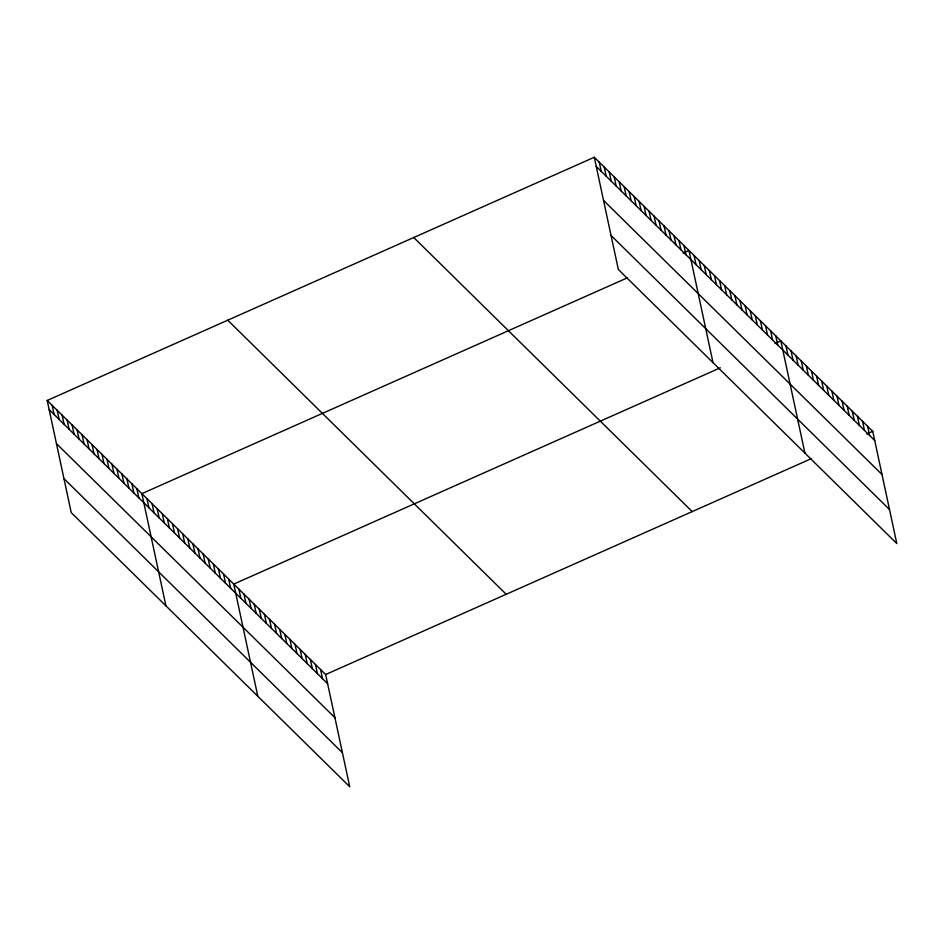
<?xml version="1.0" encoding="UTF-8"?>
<svg xmlns="http://www.w3.org/2000/svg" width="944" height="944" viewBox="0 0 944 944"><rect width="100%" height="100%" fill="white"/><g stroke="black" fill="none" stroke-linecap="round" stroke-linejoin="round"><path stroke-width="1.42" d="M47.2 400.457L325.656 674.523L349.717 786.73L71.248 512.663L47.2 400.457L594.283 157.27L872.752 431.337L896.8 543.543L618.344 269.477L594.283 157.27M627.194 277.914L141.871 493.641L165.932 605.847M683.019 253.098L688.967 250.455L713.015 362.661M720.284 367.83L233.77 584.088L257.818 696.283M774.918 343.533L780.853 340.902L804.913 453.096M325.656 674.523L810.979 458.796M866.804 433.98L872.752 431.337M596.242 166.427L874.71 440.494M603.535 200.435L882.003 474.502M611.051 235.469L889.508 509.536M413.743 237.522L692.212 511.589M227.74 320.205L506.196 594.272M49.159 409.613L327.627 683.68M56.451 443.621L334.919 717.688M63.968 478.655L342.424 752.722M867.642 426.31L869.601 435.467M862.533 421.295L864.503 430.452M857.435 416.269L859.394 425.425M852.326 411.242L854.285 420.399M847.216 406.215L849.187 415.372M842.119 401.188L844.078 410.345M837.009 396.173L838.968 405.318M831.9 391.146L833.871 400.303M826.802 386.12L828.761 395.276M821.693 381.093L823.652 390.25M816.584 376.066L818.554 385.223M811.486 371.039L813.445 380.196M806.377 366.024L808.347 375.181M801.279 360.997L803.238 370.154M796.17 355.971L798.128 365.127M791.06 350.944L793.031 360.101M785.963 345.917L787.921 355.074M775.744 335.875L777.714 345.032M770.646 330.848L772.605 340.005M765.537 325.822L767.496 334.978M760.427 320.795L762.398 329.952M755.33 315.78L757.289 324.925M750.22 310.753L752.191 319.91M745.123 305.726L747.082 314.883M740.013 300.699L741.972 309.856M734.904 295.673L736.875 304.829M729.806 290.646L731.765 299.803M724.697 285.631L726.656 294.788M719.588 280.604L721.558 289.761M714.49 275.577L716.449 284.734M709.381 270.55L711.339 279.707M704.271 265.524L706.242 274.68M699.174 260.509L701.132 269.654M694.064 255.482L696.035 264.639M683.975 245.546L685.946 254.703M678.996 240.649L680.954 249.806M674.016 235.74L675.975 244.897M669.025 230.832L670.995 239.988M664.045 225.935L666.004 235.091M659.065 221.026L661.024 230.183M654.086 216.129L656.045 225.274M649.094 211.22L651.065 220.377M644.115 206.311L646.074 215.468M639.135 201.414L641.094 210.571M634.144 196.505L636.114 205.662M629.164 191.597L631.123 200.753M624.185 186.7L626.143 195.856M619.193 181.791L621.164 190.948M614.214 176.894L616.184 186.039M609.234 171.985L611.193 181.142M604.254 167.076L606.213 176.233M599.263 162.179L601.234 171.336M320.559 669.497L322.518 678.653M315.449 664.482L317.42 673.638M310.352 659.455L312.311 668.612M305.242 654.428L307.201 663.585M300.133 649.401L302.104 658.558M295.035 644.374L296.994 653.531M289.926 639.359L291.885 648.504M284.817 634.333L286.787 643.489M279.719 629.306L281.678 638.463M274.61 624.279L276.568 633.436M269.5 619.252L271.471 628.409M264.403 614.225L266.361 623.382M259.293 609.21L261.264 618.367M254.196 604.184L256.154 613.34M249.086 599.157L251.045 608.314M243.977 594.13L245.947 603.287M238.879 589.103L240.838 598.26M228.66 579.061L230.631 588.218M223.563 574.035L225.522 583.191M218.453 569.008L220.412 578.165M213.344 563.981L215.315 573.138M208.246 558.966L210.205 568.111M203.137 553.939L205.096 563.096M198.039 548.912L199.998 558.069M192.93 543.886L194.889 553.042M187.821 538.859L189.791 548.016M182.723 533.832L184.682 542.989M177.614 528.817L179.572 537.974M172.504 523.79L174.475 532.947M167.407 518.763L169.365 527.92M162.297 513.737L164.256 522.893M157.188 508.71L159.158 517.867M152.09 503.695L154.049 512.84M146.981 498.668L148.94 507.825M136.892 488.732L138.862 497.889M131.912 483.835L133.871 492.992M126.933 478.927L128.891 488.083M121.941 474.018L123.912 483.175M116.962 469.121L118.92 478.278M111.982 464.212L113.941 473.369M106.991 459.315L108.961 468.46M102.011 454.406L103.982 463.563M97.031 449.497L98.99 458.654M92.052 444.6L94.011 453.757M87.06 439.692L89.031 448.848M82.081 434.783L84.04 443.94M77.101 429.886L79.06 439.043M72.11 424.977L74.08 434.134M67.13 420.08L69.089 429.225M62.151 415.171L64.109 424.328M57.171 410.262L59.13 419.419M52.18 405.365L54.15 414.522"/></g></svg>
